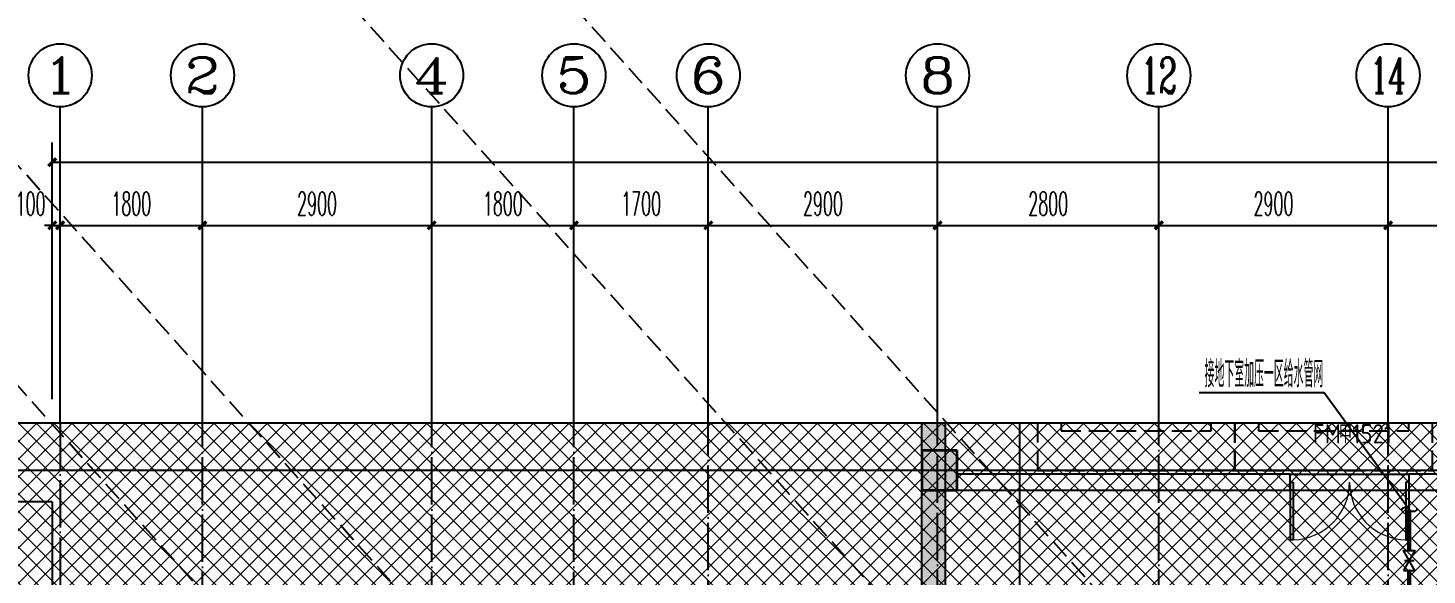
# Model space of a CAD drawing. Extents: x 27938 to 1507990, y 110129 to 923079.
# Drawn here: x 660503 to 678203, y 677932 to 684862 of the extents above; entities that cross this region are included whole.
import ezdxf
from ezdxf.enums import TextEntityAlignment as Align
from ezdxf.xclip import XClip

# ---------------------------------------------------------------- set-up
doc = ezdxf.new("R2010")
doc.units = 0
doc.header["$LTSCALE"] = 1000
doc.header["$MEASUREMENT"] = 0
doc.header["$XCLIPFRAME"] = 0
for name, pattern in [('__DASH', [0.35, 0.25, -0.1]), ('DASH', [0.35, 0.25, -0.1]), ('DOTE', [2.4200000000000004, 2, -0.2, 0.02, -0.2])]:
    doc.linetypes.add(name, pattern=pattern)
for name, color, linetype in [('----建筑底图', 8, 'Continuous'), ('AXIS', 3, 'Continuous'), ('AXIS_TEXT', 7, 'Continuous'), ('DIM_不分区消火栓', 1, 'Continuous'), ('DOOR_FIRE', 4, 'Continuous'), ('DOOR_FIRE_TEXT', 7, 'Continuous'), ('DOTE', 1, 'Continuous'), ('EQUIP_给水', 7, 'Continuous'), ('HS-A-停车位（标准）', 9, 'Continuous'), ('HS-A-填充图案', 9, 'Continuous'), ('HS-A-墙-砖', 2, 'Continuous'), ('HS-A-墙-砼', 41, 'Continuous'), ('HS-A-楼梯', 4, 'Continuous'), ('PIPE-给水中', 72, 'J2'), ('PUB_HATCH', 8, 'Continuous'), ('STAIR_楼电梯&坡道', 4, 'Continuous'), ('VALVE_给水', 7, 'Continuous')]:
    doc.layers.add(name, color=color, linetype=linetype)
doc.layers.add('填充', color=251, linetype='Continuous', lineweight=5)
doc.layers.add('砼柱', color=2, linetype='Continuous', lineweight=35)
doc.styles.add('_TCH_AXIS', font='COMPLEX', dxfattribs={"bigfont": 'GBCBIG'})
doc.styles.add('_TCH_DIM_T3', font='SIMPLEX.shx', dxfattribs={"width": 0.4941176470588236, "bigfont": 'GBCBIG.shx'})
doc.styles.add('COMPLEX', font='COMPLEX')
doc.styles.get("Standard").update_dxf_attribs({"font": 'gbenor.shx', "bigfont": 'gbcbig.shx'})
doc.linetypes.add('J2', pattern='A,3,-0.2,["J2",Standard,S=0.25,R=0,X=-0.1,Y=-0.115],-0.35', length=3.55)
doc.dimstyles.new('_TCH_ARCH&&100', dxfattribs={"dimtxt": 297.5, "dimasz": 100, "dimexe": 250, "dimexo": 300, "dimgap": 126.25, "dimtad": 1, "dimdec": 0, "dimzin": 0, "dimdsep": 46, "dimtxsty": '_TCH_DIM_T3', "dimblk": 'ARCHTICK', "dimcen": 0.09, "dimclrt": 4, "dimazin": 2, "dimtfac": 1, "dimtdec": 0, "dimtix": 1, "dimtmove": 2, "dimatfit": 3, "dimfxl": 100, "dimtolj": 1, "dimtzin": 0, "dimarcsym": 0})

# ---------------------------------------------------------------- blocks, each defined once
blk = doc.blocks.new('A$C25A378E3')
at = {"layer": 'HS-A-停车位（标准）', "color": 0, "linetype": 'DASH'}
for p, q in [((299.9288666398497, 4280.200665866025), (299.9276344913524, 4120.200664976728)), ((299.9288666398497, 4280.200665866025), (799.9285807174165, 4280.00894703425)), ((799.9285807174165, 4280.00894703425), (799.9273485837039, 4120.008946264163)), ((1699.929113851395, 4280.193678615266), (1699.927881702897, 4120.19367778569)), ((1699.929113851395, 4280.193678615266), (2199.928827928961, 4280.001959843212)), ((2199.928827928961, 4280.001959843212), (2199.927595795365, 4120.001958953799)), ((299.9276344913524, 4120.200664976728), (799.9273485837039, 4120.008946264163)), ((299.9282505712472, 4200.200665451237), (799.9279646449722, 4200.00894667895)), ((1699.927881702897, 4120.19367778569), (2199.927595795365, 4120.001958953799)), ((1699.928497782676, 4200.193678200361), (2199.928211856517, 4200.001959428308)), ((300.0205537431175, 1700.046125917463), (-199.9740653929766, 2550.049336581258)), ((2200.020893819514, 1700.035927985562), (2700.026429273654, 2550.032717227354))]:
    blk.add_line(p, q, dxfattribs=at)
for points in [[(1.164153218269348e-10, 5499.999999999884), (2499.999999842257, 5499.971898506512), (2499.938176556607, -0.02810114610474557), (-0.06182328553404659, 3.472669050097466e-07)], [(299.9943796824664, 4999.996627852321), (2199.994379562442, 4999.975270717288), (2199.938176575466, -0.02472896687686443), (299.9381766954903, -0.003371831844560802)]]:
    blk.add_lwpolyline(points, close=True, dxfattribs=at)
blk = doc.blocks.new('refert5')
at = {"layer": 'HS-A-填充图案', "linetype": 'ByBlock'}
h = blk.add_hatch(dxfattribs=at)
h.set_pattern_fill('ANSI31', color=0, scale=100.0000000000002, angle=45)
h.set_pattern_definition([(90, (1407317.595606728, -734466.871694264), (-158.75, 1.4210854715202e-14), [])])
h.paths.add_polyline_path([(888942.9944114668, -555222.2424900117), (888942.9944821186, -554922.2424900117), (886942.9944821186, -554922.2424900117), (886942.9944114668, -555222.2424900117)])
at = {"color": 0, "linetype": 'ByBlock'}
for points in [[(886742.9945292198, -554722.2424900117), (886742.9915382923, -567622.2424970721), (889142.9915382923, -567622.2424970721), (889142.9945292198, -554722.2424900117)], [(886742.9945292198, -554722.2424900117), (886942.9945292198, -554722.2424900117)], [(886942.9945292198, -554722.2424900117), (886942.9915382923, -567422.2424970721), (888942.9915382923, -567422.2424970721), (888942.9945292198, -554722.2424900117)], [(888942.9945292198, -554722.2424900117), (889142.9945292198, -554722.2424900117)]]:
    blk.add_lwpolyline(points, dxfattribs=at)
at = {"layer": 'HS-A-楼梯', "color": 0}
for p, q in [((887492.9945292198, -562222.2424968458), (887492.9945292198, -555422.2424900117)), ((888392.9945292198, -562222.2424900117), (888392.9945292198, -555422.2424900117)), ((886942.9915382923, -567422.2424970721), (886942.9945292198, -564222.2424970721)), ((887492.9915382923, -567422.2424970721), (887492.9945292198, -564222.2424970721)), ((888392.9915382923, -567422.2424970721), (888392.9945292198, -564222.2424970721)), ((888942.9915382923, -567422.2424970721), (888942.9945292198, -564222.2424970721))]:
    blk.add_line(p, q, dxfattribs=at)
for points in [[(888942.9945292198, -552722.2424900117), (886942.9945292198, -552722.2424900117)], [(886942.9945292198, -552722.2424900117), (886942.9945292198, -554722.2424900117)], [(888942.9945292198, -552722.2424900117), (888942.9945292198, -554722.2424900117)], [(888942.9945292198, -554722.2424900117), (886942.9945292198, -554722.2424900117)], [(888942.9945292198, -554922.2424900117), (886942.9945292198, -554922.2424900117)], [(888942.9945292198, -555222.2424900117), (886942.9945292198, -555222.2424900117)], [(888942.9945292198, -555422.2424900117), (886942.9945292198, -555422.2424900117)], [(887492.9945292198, -555822.2424900117), (886942.9945292198, -555822.2424900117)], [(888942.9945292198, -555822.2424900117), (888392.9945292198, -555822.2424900117)], [(887492.9945292198, -556222.2424900117), (886942.9945292198, -556222.2424900117)], [(888942.9945292198, -556222.2424900117), (888392.9945292198, -556222.2424900117)], [(887492.9945292198, -556622.2424900117), (886942.9945292198, -556622.2424900117)], [(888942.9945292198, -556622.2424900117), (888392.9945292198, -556622.2424900117)], [(887492.9945292198, -557022.2424900117), (886942.9945292198, -557022.2424900117)], [(888942.9945292198, -557022.2424900117), (888392.9945292198, -557022.2424900117)], [(887492.9945292198, -557422.2424900117), (886942.9945292198, -557422.2424900117)], [(888942.9945292198, -557422.2424900117), (888392.9945292198, -557422.2424900117)], [(887492.9945292198, -557822.2424900117), (886942.9945292198, -557822.2424900117)], [(888942.9945292198, -557822.2424900117), (888392.9945292198, -557822.2424900117)], [(887492.9945292198, -558222.2424900117), (886942.9945292198, -558222.2424900117)], [(888942.9945292198, -558222.2424900117), (888392.9945292198, -558222.2424900117)], [(887492.9945292198, -558622.2424900117), (886942.9945292198, -558622.2424900117)], [(888942.9945292198, -558622.2424900117), (888392.9945292198, -558622.2424900117)], [(887492.9945292198, -559022.2424900117), (886942.9945292198, -559022.2424900117)], [(888942.9945292198, -559022.2424900117), (888392.9945292198, -559022.2424900117)], [(887492.9945292198, -559422.2424900117), (886942.9945292198, -559422.2424900117)], [(888942.9945292198, -559422.2424900117), (888392.9945292198, -559422.2424900117)], [(887492.9945292198, -559822.2424900117), (886942.9945292198, -559822.2424900117)], [(888942.9945292198, -559822.2424900117), (888392.9945292198, -559822.2424900117)], [(887492.9945292198, -560222.2424900117), (886942.9945292198, -560222.2424900117)], [(888942.9945292198, -560222.2424900117), (888392.9945292198, -560222.2424900117)], [(887492.9945292198, -560622.2424900117), (886942.9945292198, -560622.2424900117)], [(888942.9945292198, -560622.2424900117), (888392.9945292198, -560622.2424900117)], [(887492.9945292198, -561022.2424900117), (886942.9945292198, -561022.2424900117)], [(888942.9945292198, -561022.2424900117), (888392.9945292198, -561022.2424900117)], [(887492.9945292198, -561422.2424900117), (886942.9945292198, -561422.2424900117)], [(888942.9945292198, -561422.2424900117), (888392.9945292198, -561422.2424900117)], [(887492.9945292198, -561822.2424900117), (886942.9945292198, -561822.2424900117)], [(888942.9945292198, -561822.2424900117), (888392.9945292198, -561822.2424900117)], [(887492.9728267295, -562222.2424970721), (888392.9728267295, -562222.2351946426)], [(888392.9945292198, -562222.2424900117), (887492.9945292198, -562222.2424900117)], [(888942.9945292198, -564222.2424970721), (886942.9945292198, -564222.2424970721)], [(887492.9945292198, -564622.2424970721), (886942.9945292198, -564622.2424970721)], [(888942.9945292198, -564622.2424970721), (888392.9945292198, -564622.2424970721)], [(887492.9945292198, -565022.2424970721), (886942.9945292198, -565022.2424970721)], [(888942.9945292198, -565022.2424970721), (888392.9945292198, -565022.2424970721)], [(887492.9945292198, -565422.2424970721), (886942.9945292198, -565422.2424970721)], [(888942.9945292198, -565422.2424970721), (888392.9945292198, -565422.2424970721)], [(887492.9945292198, -565822.2424970721), (886942.9945292198, -565822.2424970721)], [(888942.9945292198, -565822.2424970721), (888392.9945292198, -565822.2424970721)], [(887492.9945292198, -566222.2424970721), (886942.9945292198, -566222.2424970721)], [(888942.9945292198, -566222.2424970721), (888392.9945292198, -566222.2424970721)], [(887492.9945292198, -566622.2424970721), (886942.9945292198, -566622.2424970721)], [(888942.9945292198, -566622.2424970721), (888392.9945292198, -566622.2424970721)], [(887492.9945292198, -567022.2424970721), (886942.9945292198, -567022.2424970721)], [(888942.9945292198, -567022.2424970721), (888392.9945292198, -567022.2424970721)], [(887492.9915382923, -567422.2424970721), (886942.9915382923, -567422.2424970721)], [(887492.9945292198, -567422.2424970721), (886942.9945292198, -567422.2424970721)], [(888942.9915382923, -567422.2424970721), (888392.9915382923, -567422.2424970721)], [(888942.9945292198, -567422.2424970721), (888392.9945292198, -567422.2424970721)]]:
    blk.add_lwpolyline(points, dxfattribs=at)
at = {"layer": 'STAIR_楼电梯&坡道', "color": 0, "linetype": 'DASH'}
for p, q in [((886942.9945292198, -561822.2424900117), (886942.9945292198, -554722.2424900117)), ((888942.9945292198, -561822.2424900117), (888942.9945292198, -554722.2424900117))]:
    blk.add_line(p, q, dxfattribs=at)
at = {"layer": 'STAIR_楼电梯&坡道', "color": 0, "linetype": 'ByBlock'}
for points in [[(886808.9945292198, -554722.2424900117), (886808.9915382923, -567556.2424970721), (889076.9915382923, -567556.2424970721), (889076.9945292198, -554722.2424900117)], [(886876.9945292198, -554722.2424900117), (886876.9915382923, -567488.2424970721), (889008.9915382923, -567488.2424970721), (889008.9945292198, -554722.2424900117)]]:
    blk.add_lwpolyline(points, dxfattribs=at)
blk = doc.blocks.new('$DorLib2D$00000002')
at = {"color": 0}
for p, q in [((-0.5, -5.684341886080802e-17), (-0.5000000000000007, 0.4875)), ((-0.4750000000000007, 0.4875), (-0.5000000000000007, 0.4875)), ((-0.475, -2.842170943040401e-17), (-0.4750000000000007, 0.4875)), ((0.475, -2.842170943040401e-17), (0.4750000000000007, 0.4875)), ((0.4750000000000007, 0.4875), (0.5000000000000007, 0.4875)), ((0.5, -5.684341886080802e-17), (0.5000000000000007, 0.4875)), ((-0.5, -5.684341886080802e-17), (-0.475, -2.842170943040401e-17)), ((0.5, -5.684341886080802e-17), (0.475, -2.842170943040401e-17))]:
    blk.add_line(p, q, dxfattribs=at)
at = {"color": 0, "lineweight": 13}
for centre, start, end in [((-0.4875, -4.263256414560601e-17), 0, 88.53071641864632), ((0.4875, -4.263256414560601e-17), 91.4692835813537, 180)]:
    blk.add_arc(centre, 0.4875, start, end, dxfattribs=at)
blk = doc.blocks.new('A$C74D73064')
at = {"layer": 'PUB_HATCH'}
for points in [[(-59182.59740510673, 66022.25773972174), (-58882.59746295989, 65722.2577397218), (-58882.59563152421, 75219.2564616513), (-59182.59568937722, 74919.25646165128)], [(-58732.58694435784, 69969.25646163756), (-59182.58694435784, 69969.25646163756), (-59182.58694435784, 69469.25646163756), (-58732.58694435784, 69469.25646163756)]]:
    blk.add_hatch(color=0, dxfattribs=at).paths.add_polyline_path(points)
at = {"layer": '填充'}
h = blk.add_hatch(dxfattribs=at)
h.set_pattern_fill('ANSI37', color=0, scale=100, style=0)
h.set_pattern_definition([(45, (-58932.59737397294, 57522.26104246161), (-112.2532015133644, 112.2532015133644), []), (135, (-58932.59737397294, 57522.26104246161), (-112.2532015133644, -112.2532015133644), [])])
h.paths.add_polyline_path([(-28582.20772475161, 63622.2570350687), (-28582.20890245802, 65922.252540029), (-31082.20886589878, 65922.25773966254), (-31082.20886430296, 67422.25669230393), (-34082.20887118683, 67422.25669230393), (-34082.5505323289, 61422.52727940516), (-34382.55262216722, 61422.52582009928), (-34382.55222541018, 59622.25773173547), (-33932.5515145692, 59622.2577317995), (-33932.55151562626, 57522.26104230864), (-31232.5515145688, 57522.26104231901), (-31232.55151457246, 58222.25803410448), (-26482.5588239741, 58222.25908061885), (-26482.55882388545, 61422.52588570467), (-31082.54780066613, 61422.5036801016), (-31082.20886828407, 63622.25710920373)], flags=16)
h.paths.add_polyline_path([(-59182.59378983884, 67422.25693499309), (-59182.60076967761, 66022.25774936203), (-61682.59744094015, 66022.25774936262), (-61682.59688383213, 63622.25835219189), (-59082.59691299131, 63622.25281810621), (-59082.59639067558, 61422.52727955813), (-59382.5984805139, 61422.52582025225), (-59382.59808375686, 59622.25773188844), (-58932.59737291589, 59622.25773195247), (-58932.59737397294, 57522.26104246161), (-56232.59737291548, 57522.26104247198), (-56232.59737291915, 58222.25803425745), (-51482.60468232079, 58222.25908077182), (-51482.60468223214, 61422.52588585764), (-56082.59365901281, 61422.50368025457), (-56082.58671280812, 67422.25358231028)], flags=16)
h.paths.add_polyline_path([(-72082.59762963868, 70322.25773198775), (-18082.61076209735, 70322.25773198775), (-18082.61076209735, 50822.25773316459), (-72082.59762963868, 50822.25773316459)])
at = {"color": 0}
blk.add_lwpolyline([(-72082.59762963868, 70322.25773198775), (-18082.61076209735, 70322.25773198775), (-18082.61076209735, 50822.25773316459), (-72082.59762963868, 50822.25773316459)], close=True, dxfattribs=at)
at = {"layer": 'DOOR_FIRE', "color": 0}
for p, q in [((-54519.96488385955, 69669.25646165188), (-53019.96488385955, 69669.25646165188)), ((-54519.96488385955, 69469.25646165188), (-53019.96488385955, 69469.25646165188))]:
    blk.add_line(p, q, dxfattribs=at)
at = {"layer": 'DOTE', "color": 0}
for p, q in [((-57944.96489887091, 128076.6066358481), (-57944.96489887091, 3986.254199284944)), ((-19794.96489887004, 69719.25646165118), (-82096.49317365023, 69719.25646165118))]:
    blk.add_line(p, q, dxfattribs=at)
at = {"layer": 'HS-A-墙-砖', "color": 0}
for p, q in [((-54519.96488385975, 69669.2564616519), (-58732.59663433081, 69669.25646165188)), ((-58732.59663433081, 69669.25646165188), (-58732.59663433081, 69469.25646165188)), ((-54519.96488385975, 69469.2564616519), (-54519.96488385975, 69669.2564616519)), ((-31182.59753496945, 69669.25646165188), (-53019.96488385975, 69669.2564616519)), ((-53019.96488385975, 69669.2564616519), (-53019.96488385975, 69469.2564616519)), ((-58732.59663433081, 69469.25646165188), (-54519.96488385975, 69469.2564616519)), ((-53019.96488385975, 69469.2564616519), (-31282.59753496942, 69469.25646165188))]:
    blk.add_line(p, q, dxfattribs=at)
at = {"layer": 'HS-A-墙-砼', "color": 0}
for p, q in [((-58882.59746295989, 65722.2577397218), (-58882.59563152421, 75219.2564616513)), ((-59182.59740510673, 66022.25773972174), (-59182.59568937722, 74919.25646165128))]:
    blk.add_line(p, q, dxfattribs=at)
at = {"layer": 'PUB_HATCH', "color": 0}
blk.add_lwpolyline([(-58732.58694435784, 69969.25646163756), (-59182.58694435784, 69969.25646163756), (-59182.58694435784, 69469.25646163756), (-58732.58694435784, 69469.25646163756)], close=True, dxfattribs=at)
at = {"layer": '砼柱', "color": 0, "lineweight": 35}
blk.add_lwpolyline([(-58732.58694435784, 69969.25646163756), (-59182.58694435784, 69969.25646163756), (-59182.58694435784, 69469.25646163756), (-58732.58694435784, 69469.25646163756)], close=True, dxfattribs=at)
at = {"color": 169}
blk.add_blockref('refert5', (-959125.589679746, 622044.4920363736), dxfattribs=at)
at = {"layer": 'DOOR_FIRE', "color": 169, "xscale": -1500, "yscale": -1500, "zscale": 200}
blk.add_blockref('$DorLib2D$00000002', (-53769.96488385955, 69569.25646165188), dxfattribs=at)
at = {"layer": 'HS-A-停车位（标准）', "color": 169, "linetype": 'DASH', "xscale": -0.9999999999999996, "rotation": 179.9993559612105}
for p in [(-57719.90307179565, 75219.25646130356), (-55219.90307179594, 75219.25646130356)]:
    blk.add_blockref('A$C25A378E3', p, dxfattribs=at)
at = {"layer": 'DOOR_FIRE_TEXT', "color": 0}
for s, height, p in [('FM', 245, (-54233.68385549065, 70059.25646164943)), ('甲', 236.3120567375886, (-53907.01718882399, 70059.25646164943)), ('1521', 245, (-53734.99591222824, 70059.25646164943))]:
    blk.add_text(s, height=height, dxfattribs=at).set_placement(p)
blk = doc.blocks.new('HFHFTHFD')
at = {"layer": 'DOTE', "color": 0, "linetype": 'DOTE', "ltscale": 0.3}
for p, q in [((420616.5787028493, 612948.8100463543), (420616.5787028495, 593448.8100475312)), ((422416.5787019647, 601748.8100391305), (422416.5787019647, 612948.8100463543)), ((425316.5787020741, 601748.8100473222), (425316.5787020741, 612948.8100463543)), ((427116.5787021646, 601748.8100473222), (427116.5787027501, 612948.8100463543)), ((428816.5787016117, 604548.8100388076), (428816.5787015849, 612948.8100463543)), ((431716.5787021924, 603949.0803065526), (431716.5787021923, 612948.8100463543)), ((434516.5787031293, 603949.0803065526), (434516.5787031293, 612948.8100463543)), ((437416.57870371, 604548.8100388076), (437416.5787037368, 612948.8100463543))]:
    blk.add_line(p, q, dxfattribs=at)
blk = doc.blocks.new('_ArchTick')
at = {"color": 0, "linetype": 'ByBlock', "const_width": 0.4}
blk.add_lwpolyline([(-0.5, -0.5), (0.5, 0.5)], dxfattribs=at)
blk = doc.blocks.new('*D359')
at = {"layer": 'AXIS', "color": 0, "lineweight": -2}
for p, q in [((660810.5298911532, 680161.4824884597), (660810.5298911532, 682611.4824884597)), ((660910.5298911561, 680161.4824884597), (660910.5298911561, 682611.4824884597)), ((660810.5298911532, 682361.4824884597), (660710.5298911532, 682361.4824884597)), ((660810.5298911532, 682361.4824884597), (660910.5298911561, 682361.4824884597)), ((660910.5298911561, 682361.4824884597), (661010.5298911561, 682361.4824884597))]:
    blk.add_line(p, q, dxfattribs=at)
at = {"layer": 'Defpoints', "color": 0}
for p in [(660910.5298911561, 682361.4824884597), (660810.5298911532, 679861.4824884597), (660910.5298911561, 679861.4824884597)]:
    blk.add_point(p, dxfattribs=at)
at = {"layer": 'AXIS', "color": 0, "lineweight": -2, "xscale": 100, "yscale": 100, "zscale": 100}
blk.add_blockref('_ArchTick', (660810.5298911532, 682361.4824884597), dxfattribs=at)
at = {"layer": 'AXIS', "color": 0, "lineweight": -2, "xscale": 100, "yscale": 100, "zscale": 100, "rotation": 180}
blk.add_blockref('_ArchTick', (660910.5298911561, 682361.4824884597), dxfattribs=at)
at = {"layer": 'AXIS', "color": 4, "insert": (660535.5298911532, 682636.4824884597), "char_height": 297.5, "attachment_point": 5, "style": '_TCH_DIM_T3'}
blk.add_mtext('\\A1;100', dxfattribs=at)
blk = doc.blocks.new('*D360')
at = {"layer": 'AXIS', "color": 0, "lineweight": -2}
for p, q in [((660910.5298911561, 680161.4824884597), (660910.5298911561, 682611.4824884597)), ((662710.5298911564, 680161.4824884597), (662710.5298911564, 682611.4824884597)), ((660910.5298911561, 682361.4824884597), (662710.5298911564, 682361.4824884597))]:
    blk.add_line(p, q, dxfattribs=at)
at = {"layer": 'Defpoints', "color": 0}
for p in [(662710.5298911564, 682361.4824884597), (660910.5298911561, 679861.4824884597), (662710.5298911564, 679861.4824884597)]:
    blk.add_point(p, dxfattribs=at)
at = {"layer": 'AXIS', "color": 0, "lineweight": -2, "xscale": 100, "yscale": 100, "zscale": 100, "rotation": 180}
blk.add_blockref('_ArchTick', (660910.5298911561, 682361.4824884597), dxfattribs=at)
at = {"layer": 'AXIS', "color": 0, "lineweight": -2, "xscale": 100, "yscale": 100, "zscale": 100}
blk.add_blockref('_ArchTick', (662710.5298911564, 682361.4824884597), dxfattribs=at)
at = {"layer": 'AXIS', "color": 4, "insert": (661810.5298911562, 682636.4824884597), "char_height": 297.5, "attachment_point": 5, "style": '_TCH_DIM_T3'}
blk.add_mtext('\\A1;1800', dxfattribs=at)
blk = doc.blocks.new('*D361')
at = {"layer": 'AXIS', "color": 0, "lineweight": -2}
for p, q in [((662710.5298911564, 680161.4824884597), (662710.5298911564, 682611.4824884597)), ((665610.529890381, 680161.4824884597), (665610.529890381, 682611.4824884597)), ((662710.5298911564, 682361.4824884597), (665610.529890381, 682361.4824884597))]:
    blk.add_line(p, q, dxfattribs=at)
at = {"layer": 'Defpoints', "color": 0}
for p in [(665610.529890381, 682361.4824884597), (662710.5298911564, 679861.4824884597), (665610.529890381, 679861.4824884597)]:
    blk.add_point(p, dxfattribs=at)
at = {"layer": 'AXIS', "color": 0, "lineweight": -2, "xscale": 100, "yscale": 100, "zscale": 100, "rotation": 180}
blk.add_blockref('_ArchTick', (662710.5298911564, 682361.4824884597), dxfattribs=at)
at = {"layer": 'AXIS', "color": 0, "lineweight": -2, "xscale": 100, "yscale": 100, "zscale": 100}
blk.add_blockref('_ArchTick', (665610.529890381, 682361.4824884597), dxfattribs=at)
at = {"layer": 'AXIS', "color": 4, "insert": (664160.5298907687, 682636.4824884597), "char_height": 297.5, "attachment_point": 5, "style": '_TCH_DIM_T3'}
blk.add_mtext('\\A1;2900', dxfattribs=at)
blk = doc.blocks.new('*D362')
at = {"layer": 'AXIS', "color": 0, "lineweight": -2}
for p, q in [((665610.529890381, 680161.4824884597), (665610.529890381, 682611.4824884597)), ((667410.5298910569, 680161.4824884597), (667410.5298910569, 682611.4824884597)), ((665610.529890381, 682361.4824884597), (667410.5298910569, 682361.4824884597))]:
    blk.add_line(p, q, dxfattribs=at)
at = {"layer": 'Defpoints', "color": 0}
for p in [(667410.5298910569, 682361.4824884597), (665610.529890381, 679861.4824884597), (667410.5298910569, 679861.4824884597)]:
    blk.add_point(p, dxfattribs=at)
at = {"layer": 'AXIS', "color": 0, "lineweight": -2, "xscale": 100, "yscale": 100, "zscale": 100, "rotation": 180}
blk.add_blockref('_ArchTick', (665610.529890381, 682361.4824884597), dxfattribs=at)
at = {"layer": 'AXIS', "color": 0, "lineweight": -2, "xscale": 100, "yscale": 100, "zscale": 100}
blk.add_blockref('_ArchTick', (667410.5298910569, 682361.4824884597), dxfattribs=at)
at = {"layer": 'AXIS', "color": 4, "insert": (666510.529890719, 682636.4824884597), "char_height": 297.5, "attachment_point": 5, "style": '_TCH_DIM_T3'}
blk.add_mtext('\\A1;1800', dxfattribs=at)
blk = doc.blocks.new('*D363')
at = {"layer": 'AXIS', "color": 0, "lineweight": -2}
for p, q in [((667410.5298910569, 680161.4824884597), (667410.5298910569, 682611.4824884597)), ((669110.5298899196, 680161.4824884597), (669110.5298899196, 682611.4824884597)), ((667410.5298910569, 682361.4824884597), (669110.5298899196, 682361.4824884597))]:
    blk.add_line(p, q, dxfattribs=at)
at = {"layer": 'Defpoints', "color": 0}
for p in [(669110.5298899196, 682361.4824884597), (667410.5298910569, 679861.4824884597), (669110.5298899196, 679861.4824884597)]:
    blk.add_point(p, dxfattribs=at)
at = {"layer": 'AXIS', "color": 0, "lineweight": -2, "xscale": 100, "yscale": 100, "zscale": 100, "rotation": 180}
blk.add_blockref('_ArchTick', (667410.5298910569, 682361.4824884597), dxfattribs=at)
at = {"layer": 'AXIS', "color": 0, "lineweight": -2, "xscale": 100, "yscale": 100, "zscale": 100}
blk.add_blockref('_ArchTick', (669110.5298899196, 682361.4824884597), dxfattribs=at)
at = {"layer": 'AXIS', "color": 4, "insert": (668260.5298904883, 682636.4824884597), "char_height": 297.5, "attachment_point": 5, "style": '_TCH_DIM_T3'}
blk.add_mtext('\\A1;1700', dxfattribs=at)
blk = doc.blocks.new('*D364')
at = {"layer": 'AXIS', "color": 0, "lineweight": -2}
for p, q in [((669110.5298899196, 680161.4824884597), (669110.5298899196, 682611.4824884597)), ((672010.5298905252, 680161.4824884597), (672010.5298905252, 682611.4824884597)), ((669110.5298899196, 682361.4824884597), (672010.5298905252, 682361.4824884597))]:
    blk.add_line(p, q, dxfattribs=at)
at = {"layer": 'Defpoints', "color": 0}
for p in [(672010.5298905252, 682361.4824884597), (669110.5298899196, 679861.4824884597), (672010.5298905252, 679861.4824884597)]:
    blk.add_point(p, dxfattribs=at)
at = {"layer": 'AXIS', "color": 0, "lineweight": -2, "xscale": 100, "yscale": 100, "zscale": 100, "rotation": 180}
blk.add_blockref('_ArchTick', (669110.5298899196, 682361.4824884597), dxfattribs=at)
at = {"layer": 'AXIS', "color": 0, "lineweight": -2, "xscale": 100, "yscale": 100, "zscale": 100}
blk.add_blockref('_ArchTick', (672010.5298905252, 682361.4824884597), dxfattribs=at)
at = {"layer": 'AXIS', "color": 4, "insert": (670560.5298902224, 682636.4824884597), "char_height": 297.5, "attachment_point": 5, "style": '_TCH_DIM_T3'}
blk.add_mtext('\\A1;2900', dxfattribs=at)
blk = doc.blocks.new('*D365')
at = {"layer": 'AXIS', "color": 0, "lineweight": -2}
for p, q in [((672010.5298905252, 680161.4824884597), (672010.5298905252, 682611.4824884597)), ((674810.5298914622, 680161.4824884597), (674810.5298914622, 682611.4824884597)), ((672010.5298905252, 682361.4824884597), (674810.5298914622, 682361.4824884597))]:
    blk.add_line(p, q, dxfattribs=at)
at = {"layer": 'Defpoints', "color": 0}
for p in [(674810.5298914622, 682361.4824884597), (672010.5298905252, 679861.4824884597), (674810.5298914622, 679861.4824884597)]:
    blk.add_point(p, dxfattribs=at)
at = {"layer": 'AXIS', "color": 0, "lineweight": -2, "xscale": 100, "yscale": 100, "zscale": 100, "rotation": 180}
blk.add_blockref('_ArchTick', (672010.5298905252, 682361.4824884597), dxfattribs=at)
at = {"layer": 'AXIS', "color": 0, "lineweight": -2, "xscale": 100, "yscale": 100, "zscale": 100}
blk.add_blockref('_ArchTick', (674810.5298914622, 682361.4824884597), dxfattribs=at)
at = {"layer": 'AXIS', "color": 4, "insert": (673410.5298909936, 682636.4824884597), "char_height": 297.5, "attachment_point": 5, "style": '_TCH_DIM_T3'}
blk.add_mtext('\\A1;2800', dxfattribs=at)
blk = doc.blocks.new('*D366')
at = {"layer": 'AXIS', "color": 0, "lineweight": -2}
for p, q in [((674810.5298914622, 680161.4824884597), (674810.5298914622, 682611.4824884597)), ((677710.5298920679, 680161.4824884597), (677710.5298920679, 682611.4824884597)), ((674810.5298914622, 682361.4824884597), (677710.5298920679, 682361.4824884597))]:
    blk.add_line(p, q, dxfattribs=at)
at = {"layer": 'Defpoints', "color": 0}
for p in [(677710.5298920679, 682361.4824884597), (674810.5298914622, 679861.4824884597), (677710.5298920679, 679861.4824884597)]:
    blk.add_point(p, dxfattribs=at)
at = {"layer": 'AXIS', "color": 0, "lineweight": -2, "xscale": 100, "yscale": 100, "zscale": 100, "rotation": 180}
blk.add_blockref('_ArchTick', (674810.5298914622, 682361.4824884597), dxfattribs=at)
at = {"layer": 'AXIS', "color": 0, "lineweight": -2, "xscale": 100, "yscale": 100, "zscale": 100}
blk.add_blockref('_ArchTick', (677710.5298920679, 682361.4824884597), dxfattribs=at)
at = {"layer": 'AXIS', "color": 4, "insert": (676260.529891765, 682636.4824884597), "char_height": 297.5, "attachment_point": 5, "style": '_TCH_DIM_T3'}
blk.add_mtext('\\A1;2900', dxfattribs=at)
blk = doc.blocks.new('*D367')
at = {"layer": 'AXIS', "color": 0, "lineweight": -2}
for p, q in [((677710.5298920679, 680161.4824884597), (677710.5298920679, 682611.4824884597)), ((679410.5298909303, 680161.4824884597), (679410.5298909303, 682611.4824884597)), ((677710.5298920679, 682361.4824884597), (679410.5298909303, 682361.4824884597))]:
    blk.add_line(p, q, dxfattribs=at)
at = {"layer": 'Defpoints', "color": 0}
for p in [(679410.5298909303, 682361.4824884597), (677710.5298920679, 679861.4824884597), (679410.5298909303, 679861.4824884597)]:
    blk.add_point(p, dxfattribs=at)
at = {"layer": 'AXIS', "color": 0, "lineweight": -2, "xscale": 100, "yscale": 100, "zscale": 100, "rotation": 180}
blk.add_blockref('_ArchTick', (677710.5298920679, 682361.4824884597), dxfattribs=at)
at = {"layer": 'AXIS', "color": 0, "lineweight": -2, "xscale": 100, "yscale": 100, "zscale": 100}
blk.add_blockref('_ArchTick', (679410.5298909303, 682361.4824884597), dxfattribs=at)
at = {"layer": 'AXIS', "color": 4, "insert": (678560.5298914991, 682636.4824884597), "char_height": 297.5, "attachment_point": 5, "style": '_TCH_DIM_T3'}
blk.add_mtext('\\A1;1700', dxfattribs=at)
blk = doc.blocks.new('*D371')
at = {"layer": 'AXIS', "color": 0, "lineweight": -2}
for p, q in [((660810.5298911532, 680161.4824872003), (660810.5298911532, 683411.4824884599)), ((711010.5298904567, 680161.4824872003), (711010.5298904567, 683411.4824884599)), ((660810.5298911532, 683161.4824884599), (711010.5298904567, 683161.4824884599))]:
    blk.add_line(p, q, dxfattribs=at)
at = {"layer": 'Defpoints', "color": 0}
for p in [(711010.5298904567, 683161.4824884599), (660810.5298911532, 679861.4824872003), (711010.5298904567, 679861.4824872003)]:
    blk.add_point(p, dxfattribs=at)
at = {"layer": 'AXIS', "color": 0, "lineweight": -2, "xscale": 100, "yscale": 100, "zscale": 100, "rotation": 180}
blk.add_blockref('_ArchTick', (660810.5298911532, 683161.4824884599), dxfattribs=at)
at = {"layer": 'AXIS', "color": 0, "lineweight": -2, "xscale": 100, "yscale": 100, "zscale": 100}
blk.add_blockref('_ArchTick', (711010.5298904567, 683161.4824884599), dxfattribs=at)
at = {"layer": 'AXIS', "color": 4, "insert": (685910.529890805, 683436.4824884599), "char_height": 297.5, "attachment_point": 5, "style": '_TCH_DIM_T3'}
blk.add_mtext('\\A1;50200', dxfattribs=at)
blk = doc.blocks.new('_AXISO')
at = {"color": 0}
blk.add_circle((0, 0), 0.5, dxfattribs=at)
at = {"layer": 'AXIS_TEXT', "color": 0, "style": 'COMPLEX', "width": 1.041666666666667}
blk.add_attdef('A', text='', height=0.56, dxfattribs=at).set_placement((-0.25, -0.28), (0.25, -0.28), align=Align.FIT)
blk = doc.blocks.new('$TwtSys$00000132')
at = {"elevation": 1e-08}
blk.add_lwpolyline([(6.933914376713801, -100.5893358396867, -0.5751828771836968), (0.2497698202205356, -0.03709529810350887, 0.6047454773259218), (-10.88806972766179, 100.5893358396855, 16.92482764669524)], format="xyb", dxfattribs=at)
blk = doc.blocks.new('$VALVE$00000296')
for points in [[(-125, 72.16878364870354), (-125, -72.16878364870354), (125, 72.16878364870354), (125, -72.16878364870354), (-125, 72.16878364870354)], [(0, 60.22559497023212), (0, -63.5535608260252)]]:
    blk.add_lwpolyline(points)
for p in [(-125, 0), (125, 0)]:
    blk.add_point(p)

msp = doc.modelspace()

# ---------------------------------------------------------------- linework, layer by layer
at = {"color": 8, "linetype": '__DASH'}
for p, q in [((672010.3349420172, 676861.482242085), (654687.7042585593, 696215.5177357937)), ((674810.3349408942, 676861.4822420848), (657487.7042574363, 696215.5177357937)), ((672160.3356366496, 667161.4825022775), (654837.7049531917, 686515.5179959862)), ((674660.5313029253, 667161.4825022775), (657337.9006194675, 686515.5179959862))]:
    msp.add_line(p, q, dxfattribs=at)
at = {"layer": 'AXIS', "color": 8}
for p, q in [((660910.5298911562, 679861.4824884597), (660910.5298911562, 683861.4824884597)), ((662710.5298911565, 679861.4824884597), (662710.5298911565, 683861.4824884597)), ((665610.529890381, 679861.4824884597), (665610.529890381, 683861.4824884597)), ((667410.529891057, 679861.4824884669), (667410.529891057, 683861.4824884669)), ((669110.5298899197, 679861.4824884753), (669110.5298899197, 683861.4824884753)), ((672010.5298905253, 679861.4824884669), (672010.5298905253, 683861.4824884669)), ((674810.5298914622, 679861.4824884669), (674810.5298914622, 683861.4824884669)), ((677710.529892068, 679861.4824884161), (677710.529892068, 683861.4824884161))]:
    msp.add_line(p, q, dxfattribs=at)
at = {"layer": 'DIM_不分区消火栓'}
for p, q in [((676903.953, 680239.6227249827), (675319.5349227098, 680239.6227249827)), ((677976.9776417238, 678761.7322580323), (676903.953, 680239.6227249827))]:
    msp.add_line(p, q, dxfattribs=at)
at = {"layer": 'PIPE-给水中', "const_width": 55.00000000000001}
for points in [[(677976.9405464258, 678241.6830247081), (677976.9405464258, 678761.4824882121)], [(677976.9405464258, 674711.0690804688), (677976.9405464258, 677991.6830247081)]]:
    msp.add_lwpolyline(points, dxfattribs=at)

# ---------------------------------------------------------------- block references
at = {"layer": '----建筑底图', "color": 8}
ref = msp.add_blockref('A$C74D73064', (730993.1269683774, 609539.2247564725), dxfattribs=at)
XClip(ref).set_block_clipping_path([(-72082.59762963868, 50822.25773316459), (-18082.61076209729, 70322.2577319878)])
at = {"layer": '----建筑底图', "color": 169}
msp.add_blockref('HFHFTHFD', (240293.9511883294, 66912.67244210537), dxfattribs=at)
at = {"layer": 'AXIS', "color": 8}
ref = msp.add_blockref('_AXISO', (660910.5298911562, 684261.4824884597), dxfattribs=dict(at, xscale=800, yscale=800, zscale=800))
ref.add_attrib('A', '1', dxfattribs={"layer": 'AXIS_TEXT', "color": 8, "ltscale": 0.5, "height": 452.5483399593904, "style": '_TCH_AXIS', "width": 2.333333333333727}).set_placement((660684.2557211765, 684035.2083184799), (661136.804061136, 684035.2083184799), align=Align.FIT)
ref = msp.add_blockref('_AXISO', (662710.5298911565, 684261.4824884597), dxfattribs=dict(at, xscale=800, yscale=800, zscale=800))
ref.add_attrib('A', '2', dxfattribs={"layer": 'AXIS_TEXT', "color": 8, "ltscale": 0.5, "height": 452.5483399593904, "style": '_TCH_AXIS', "width": 1.500000000000253}).set_placement((662484.2557211767, 684035.2083184799), (662936.8040611362, 684035.2083184799), align=Align.FIT)
ref = msp.add_blockref('_AXISO', (665610.529890381, 684261.4824884597), dxfattribs=dict(at, xscale=800, yscale=800, zscale=800))
ref.add_attrib('A', '4', dxfattribs={"layer": 'AXIS_TEXT', "color": 8, "ltscale": 0.5, "height": 452.5483399593904, "style": '_TCH_AXIS', "width": 1.312500000000222}).set_placement((665384.2557204013, 684035.2083184799), (665836.8040603608, 684035.2083184799), align=Align.FIT)
ref = msp.add_blockref('_AXISO', (667410.529891057, 684261.4824884669), dxfattribs=dict(at, xscale=800, yscale=800, zscale=800))
ref.add_attrib('A', '5', dxfattribs={"layer": 'AXIS_TEXT', "color": 8, "ltscale": 0.5, "height": 452.5483399593904, "style": '_TCH_AXIS', "width": 1.500000000000253}).set_placement((667184.2557210773, 684035.2083184872), (667636.8040610368, 684035.2083184872), align=Align.FIT)
ref = msp.add_blockref('_AXISO', (669110.5298899197, 684261.4824884753), dxfattribs=dict(at, xscale=800, yscale=800, zscale=800))
ref.add_attrib('A', '6', dxfattribs={"layer": 'AXIS_TEXT', "color": 8, "ltscale": 0.5, "height": 452.5483399593904, "style": '_TCH_AXIS', "width": 1.500000000000254}).set_placement((668884.25571994, 684035.2083184955), (669336.8040598994, 684035.2083184955), align=Align.FIT)
ref = msp.add_blockref('_AXISO', (672010.5298905253, 684261.4824884669), dxfattribs=dict(at, xscale=800, yscale=800, zscale=800))
ref.add_attrib('A', '8', dxfattribs={"layer": 'AXIS_TEXT', "color": 8, "ltscale": 0.5, "height": 452.5483399593904, "style": '_TCH_AXIS', "width": 1.500000000000253}).set_placement((671784.2557205455, 684035.2083184872), (672236.804060505, 684035.2083184872), align=Align.FIT)
ref = msp.add_blockref('_AXISO', (674810.5298914622, 684261.4824884669), dxfattribs=dict(at, xscale=800, yscale=800, zscale=800))
ref.add_attrib('A', '12', dxfattribs={"layer": 'AXIS_TEXT', "color": 8, "ltscale": 0.5, "height": 452.5483399593904, "style": '_TCH_AXIS', "width": 0.7241379310346048}).set_placement((674584.2557214824, 684035.2083184872), (675036.8040614419, 684035.2083184872), align=Align.FIT)
ref = msp.add_blockref('_AXISO', (677710.529892068, 684261.4824884161), dxfattribs=dict(at, xscale=800, yscale=800, zscale=800))
ref.add_attrib('A', '14', dxfattribs={"layer": 'AXIS_TEXT', "color": 8, "ltscale": 0.5, "height": 452.5483399593904, "style": '_TCH_AXIS', "width": 0.6774193548388241}).set_placement((677484.2557220883, 684035.2083184364), (677936.8040620477, 684035.2083184364), align=Align.FIT)
at = {"layer": 'EQUIP_给水', "rotation": 90}
msp.add_blockref('$TwtSys$00000132', (677976.9405464258, 678761.4824882121), dxfattribs=at)
at = {"layer": 'VALVE_给水', "rotation": 90}
msp.add_blockref('$VALVE$00000296', (677976.9405464258, 678116.6830247081), dxfattribs=at)

# ---------------------------------------------------------------- texts
at = {"layer": 'DIM_不分区消火栓', "color": 7, "style": '_TCH_DIM_T3', "width": 0.4941176470588236}
msp.add_text('接地下室加压一区给水管网', height=337.5886524822695, dxfattribs=at).set_placement((675389.5349227098, 680309.6227249827))

# ---------------------------------------------------------------- dimensions: what is measured, and where the dimension line sits
at = {"layer": 'AXIS', "color": 8}
for p1, p2, distance, picture, middle in [((660810.5298911532, 679861.4824872003), (711010.5298904567, 679861.4824872003), 3300.000001259614, '*D371', (685910.529890805, 683436.4824884599)), ((660910.5298911561, 679861.4824884597), (662710.5298911564, 679861.4824884597), 2500, '*D360', (661810.5298911562, 682636.4824884597)), ((662710.5298911564, 679861.4824884597), (665610.529890381, 679861.4824884597), 2500, '*D361', (664160.5298907687, 682636.4824884597)), ((665610.529890381, 679861.4824884597), (667410.5298910569, 679861.4824884597), 2500, '*D362', (666510.529890719, 682636.4824884597)), ((667410.5298910569, 679861.4824884597), (669110.5298899196, 679861.4824884597), 2500, '*D363', (668260.5298904883, 682636.4824884597)), ((669110.5298899196, 679861.4824884597), (672010.5298905252, 679861.4824884597), 2500, '*D364', (670560.5298902224, 682636.4824884597)), ((672010.5298905252, 679861.4824884597), (674810.5298914622, 679861.4824884597), 2500, '*D365', (673410.5298909936, 682636.4824884597)), ((674810.5298914622, 679861.4824884597), (677710.5298920679, 679861.4824884597), 2500, '*D366', (676260.529891765, 682636.4824884597)), ((677710.5298920679, 679861.4824884597), (679410.5298909303, 679861.4824884597), 2500, '*D367', (678560.5298914991, 682636.4824884597))]:
    dim = msp.add_aligned_dim(p1=p1, p2=p2, distance=distance, dimstyle='_TCH_ARCH&&100', dxfattribs=at)
    dim.commit()
    dim.dimension.update_dxf_attribs({"geometry": picture, "text_midpoint": middle})
dim = msp.add_linear_dim(base=(660910.5298911561, 682361.4824884597), p1=(660810.5298911532, 679861.4824884597), p2=(660910.5298911561, 679861.4824884597), angle=0, dimstyle='_TCH_ARCH&&100', dxfattribs=at)
dim.commit()
dim.dimension.update_dxf_attribs({"geometry": '*D359', "text_midpoint": (660535.5298911532, 682636.4824884597), "dimtype": 129})

doc.saveas('drawing.dxf')
